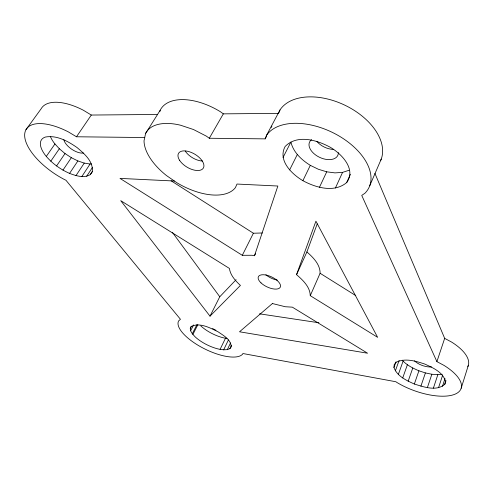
<?xml version="1.0" encoding="UTF-8"?>
<svg xmlns="http://www.w3.org/2000/svg" width="493" height="493" viewBox="0 0 493 493"><rect width="100%" height="100%" fill="white"/><g stroke="black" fill="none" stroke-linecap="round" stroke-linejoin="round"><path stroke-width="0.74" d="M310.257 295.671C310.128 286.889 302.788 280.049 296.539 274.663L315.914 221.197L377.638 337.335L310.257 295.671L320.105 273.276C320.228 264.476 313.123 257.389 306.905 251.941L317.209 223.89M393.95 367.482L394.246 364.53L396.267 362.207C405.295 357.856 415.778 361.086 424.738 364.044C432.792 367.735 442.899 372.024 445.506 381.335L444.84 384.22C436.502 391.664 423.733 386.931 414.354 384.029C406.466 380.454 397.056 376.245 393.95 367.482L395.978 361.887M278.681 113.365L223.329 113.858L220.451 111.763A51.562 28.551 31.1 0 0 160.17 110.272L145.595 133.48L144.03 140.795A52.523 27.565 30.8 0 0 166.468 175.551L177.104 182.885A52.523 27.565 30.8 0 0 235.401 187.648L236.991 184.049L277.861 186.027L254.487 255.731L252.022 255.269L242.303 255.312L119.99 178.398L174.417 181.03M159.849 111.658L160.17 110.272M461.183 388.225L468.35 365.295M442.449 386.395L445.006 378.519M444.84 384.22L446.005 380.621M438.536 387.714L442.498 375.623M433.396 388.12L437.839 374.692L442.233 374.273M144.726 137.535L76.489 136.777L68.336 131.89A48.222 21.532 33.7 0 0 24.687 134.225A48.222 21.532 33.7 0 0 64.848 179.742L65.914 180.21L180.444 319.273L178.614 320.937A36.118 13.373 26.3 0 0 203.369 348.243A36.118 13.373 26.3 0 0 242.648 354.085L242.852 353.518L395.861 381.742L396.927 382.482A43.526 17.914 20 0 0 454.164 394.517A43.526 17.914 20 0 0 443.99 365.387L436.897 361.622L444.674 338.371L374.92 173.394M427.382 387.603L431.856 374.249L437.839 374.692M420.899 386.204L425.41 372.918L431.856 374.249M414.354 384.029L418.914 370.798C412.863 368.203 406.682 365.165 402.233 360.186M408.161 381.218L412.777 368.012M402.713 377.946L407.384 364.752M398.35 374.415L403.071 361.209M395.355 370.853L399.127 360.401M145.595 133.48A52.523 27.565 30.8 0 1 180.543 125.216L193.527 129.542L206.357 136.142L209.303 138.25L265.148 138.872L266.411 135.544L280.006 109.939A56.412 35.065 25.4 0 1 346.388 105.946A56.412 35.065 25.4 0 1 380.645 160.533M278.946 112.681L280.006 109.939M369.738 185.769L381.225 159.122M346.684 182.57C356.464 169.148 341.6 153.841 330.273 147.278C317.054 140.037 297.1 134.102 285.12 146.507C277.584 160.367 291.776 174.115 302.887 180.684C315.81 187.673 334.155 193.059 346.684 182.57L350.406 174.294M296.539 274.663L306.905 251.941M335.413 188.03L342.561 172.384L348.995 170.288M319.476 187.272L326.723 171.817L334.969 172.889L342.561 172.384M191.284 326.323L190.273 328.295L190.612 330.809L192.301 333.749L195.203 336.91A22.561 8.35 26.3 0 0 219.163 349.186L223.662 349.82L227.335 349.636L229.917 348.625L231.507 345.303M227.335 349.636L230.502 343.023M223.662 349.82L228.419 339.96M302.887 180.684L310.313 165.346C301.599 159.954 293.366 152.368 290.895 142.052L283.056 157.458M220.106 349.321L225.511 338.186M254.487 255.731L255.485 253.698M289.637 169.888L297.279 154.568M210.006 316.155L240.418 285.435C235.562 280.856 230.299 275.322 229.43 268.438L120.717 200.645L210.006 316.155L219.767 296.755L236.085 279.71M242.303 255.312L253.39 233.232L262.301 232.979M192.301 333.749L196.947 324.628M192.917 334.414L197.884 324.647M190.612 330.809L193.626 324.924M265.148 138.872L266.577 136.185M271.205 127.459L271.914 126.116M190.273 328.295L191.327 326.378C200.127 322.342 210.036 327.907 217.98 331.746C223.286 335.431 231.112 339.523 231.223 346.85L229.917 348.625M209.303 138.25L223.329 113.858M90.25 174.658L92.259 171.817C93.621 161.427 84.161 153.606 77.05 147.549C67.948 141.251 57.003 135.027 45.529 137.011A30.11 13.434 33.7 0 0 46.009 156.09C52.375 163.614 60.577 169.426 69.562 173.407C76.014 175.767 83.816 178.484 90.25 174.658L92.314 171.478M86.682 176.272L92.456 167.423M81.813 176.593L90.065 164.015L91.458 163.91M75.984 175.613L84.26 163.097L90.065 164.015M69.562 173.407L77.882 160.94L84.26 163.097M62.95 170.128L71.337 157.686L77.882 160.94M56.553 165.968L65.021 153.545L59.345 148.763L54.661 143.636A29.808 13.761 34 0 1 50.329 136.37M76.489 136.777L91.297 115.048L157.674 114.45M50.785 161.193L59.345 148.763M46.311 156.41L54.957 143.962M26 129.653L41.147 108.774A47.42 22.388 34.3 0 1 83.311 110.21L91.297 115.048M226.928 338.371L224.568 338.062A22.388 8.591 26.3 0 1 200.799 325.861M259.515 313.825L318.879 322.761M326.723 171.817L318.336 169.247L310.313 165.346M418.914 370.798L425.41 372.918M444.674 338.371L451.65 342.093A42.873 18.685 19.6 0 1 467.826 366.607M320.105 273.276L355.773 295.609M171.083 180.777L253.39 233.232M65.021 153.545L71.337 157.686M172.365 232.32L219.767 296.755M436.897 361.622L361.733 195.407L364.919 193.256A57.582 33.986 25.5 0 0 338.962 135.939A57.582 33.986 25.5 0 0 266.411 135.544M333.514 149.41A15.486 9.607 25.4 0 1 316.783 141.281M83.403 153.027A13.114 6.052 34 0 1 71.67 149.213A13.114 6.052 34 0 1 63.85 139.753M202.58 161.051A14.315 7.672 30.9 0 1 185.239 151.061M277.282 280.092A12.06 5.577 25.3 0 1 265.869 274.749M338.352 152.651A15.61 9.496 25.4 0 1 319.396 157.236A15.61 9.496 25.4 0 1 311.619 139.661M215.971 330.261A9.848 3.778 26.3 0 1 212.594 328.523M431.486 366.884A11.85 5.047 19.7 0 1 414.527 360.814M272.419 303.54L239.518 331.783L367.575 353.222L292.343 307.157L285.33 306.745L272.419 303.54M179.532 160.213A14.42 7.555 30.7 0 0 202.013 169.438A14.42 7.555 30.7 0 0 191.29 152.442A14.42 7.555 30.7 0 0 179.532 160.213M261.019 282.896A12.134 5.485 25.4 0 0 280.018 287.592A12.134 5.485 25.4 0 0 266.99 275.267A12.134 5.485 25.4 0 0 261.019 282.896"/></g></svg>
